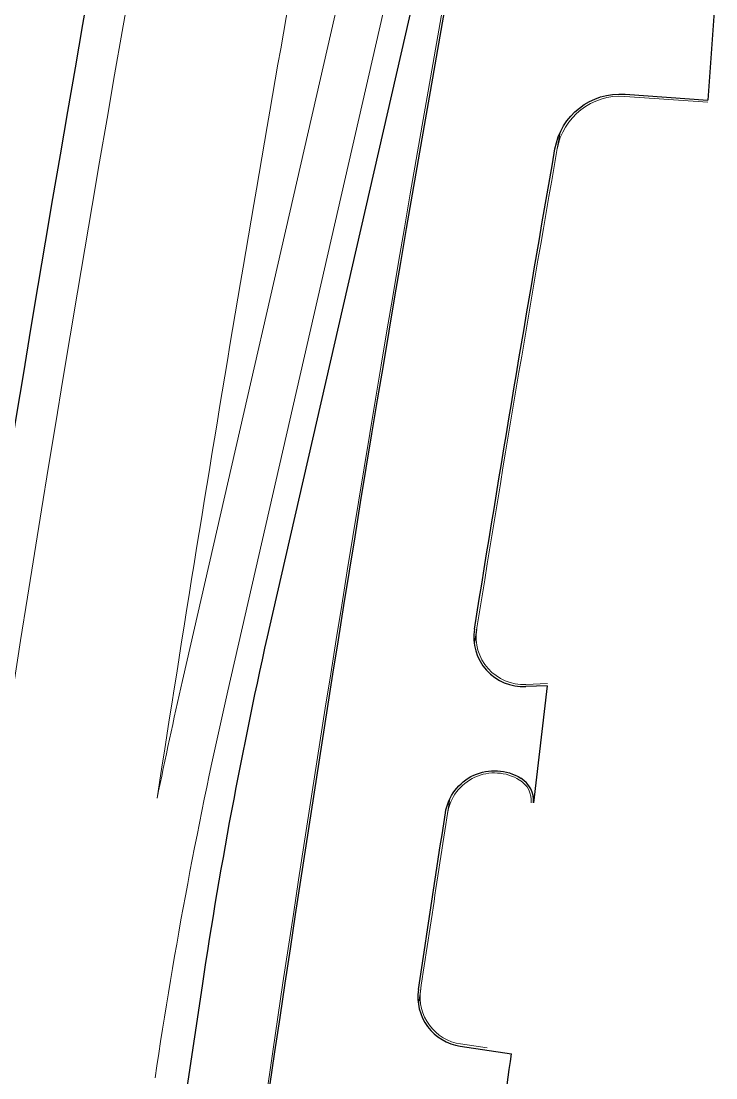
# Model space of a CAD drawing. Extents: x 2536801 to 2538856, y 7112140 to 7131569.
# Drawn here: x 2538397.8 to 2538607.3, y 7129397.9 to 7129716.5 of the extents above; entities that cross this region are included whole.
import ezdxf

# ---------------------------------------------------------------- set-up
doc = ezdxf.new("R2010")
doc.units = 0
doc.header["$LTSCALE"] = 100
doc.header["$MEASUREMENT"] = 0
for name, color, linetype, lineweight in [('D_BOC_FR', 3, 'Continuous', 13), ('D_CTB_1', 2, 'Continuous', 0), ('D_DRVWY_1', 6, 'Continuous', 30), ('D_EOS_ML', 7, 'Continuous', 30), ('D_EOS_RMP', 1, 'Continuous', 30), ('D_EOT_ML', 7, 'Continuous', 13), ('D_EOT_RMP', 1, 'Continuous', 13), ('D_FOC_FR', 3, 'Continuous', 30)]:
    doc.layers.add(name, color=color, linetype=linetype, lineweight=lineweight)

msp = doc.modelspace()

# ---------------------------------------------------------------- linework, layer by layer
at = {"layer": 'D_BOC_FR', "lineweight": 0, "extrusion": (0, 0, -1)}
for radius, start, end in [(11038.67, 8.04964, 11.530025), (10997.33, 9.110197, 9.924563), (10997.33, 8.537226, 8.864168)]:
    msp.add_arc((-2549393.07, 7127787.5), radius, start, end, dxfattribs=at)
at = {"layer": 'D_CTB_1', "linetype": 'Continuous', "lineweight": 0, "ltscale": 0.025, "extrusion": (0, 0, -1)}
msp.add_arc((-2549729.58, 7127736.07), 11516, 6.670132, 11.529987, dxfattribs=at)
at = {"layer": 'D_DRVWY_1'}
for p, q in [((2538607.29, 7129726.62), (2538604.87, 7129692.7)), ((2538579.89, 7129694.48), (2538604.87, 7129692.7)), ((2538556.41, 7129516.15), (2538549.99, 7129515.86)), ((2538556.41, 7129516.15), (2538552.3, 7129480.85)), ((2538548.45, 7129488.29), (2538548.53, 7129488.24)), ((2538530.23, 7129407.48), (2538545.71, 7129405.2))]:
    msp.add_line(p, q, dxfattribs=at)
at = {"layer": 'D_DRVWY_1', "lineweight": 0}
for p, q in [((2538579.84, 7129693.82), (2538604.82, 7129692.04)), ((2538556.49, 7129516.82), (2538549.96, 7129516.53)), ((2538530.33, 7129408.14), (2538538.28, 7129406.97))]:
    msp.add_line(p, q, dxfattribs=at)
at = {"layer": 'D_DRVWY_1', "extrusion": (0, 0, -1)}
for centre, radius, start, end in [((-2538578.47, 7129674.53), 20, 9.8979, 94.0769), ((-2538540.56, 7129475.53), 15, 8.8411, 121.7318), ((-2549389.11, 7127788.08), 10963.32, 8.283619, 8.482212)]:
    msp.add_arc(centre, radius, start, end, dxfattribs=at)
at = {"layer": 'D_DRVWY_1', "lineweight": 0, "extrusion": (0, 0, -1)}
for centre, radius, start, end in [((-2538578.47, 7129674.53), 19.33, 9.8979, 94.0769), ((-2538540.56, 7129475.53), 14.33, 8.8411, 121.7318)]:
    msp.add_arc(centre, radius, start, end, dxfattribs=at)
at = {"layer": 'D_DRVWY_1'}
for centre, radius, start, end in [((2538549.31, 7129530.85), 15, 170.8667, 272.5757), ((2538544.32, 7129481.44), 8, 355.7559, 58.2682), ((2538532.42, 7129422.32), 15, 171.4397, 261.6171)]:
    msp.add_arc(centre, radius, start, end, dxfattribs=at)
at = {"layer": 'D_DRVWY_1', "lineweight": 0}
for centre, radius, start, end in [((2538549.31, 7129530.85), 14.33, 170.8667, 272.5757), ((2538544.32, 7129481.44), 7.33, 355.6595, 58.2682), ((2538532.42, 7129422.32), 14.33, 171.4397, 261.6171)]:
    msp.add_arc(centre, radius, start, end, dxfattribs=at)
at = {"layer": 'D_EOS_ML', "extrusion": (0, 0, -1)}
for radius, start, end in [(11515, 1.824925, 11.529987), (11485, 1.824925, 10.322938), (11403, 3.52727, 8.520802)]:
    msp.add_arc((-2549729.58, 7127736.07), radius, start, end, dxfattribs=at)
at = {"layer": 'D_EOS_RMP'}
msp.add_line((2538473.68, 7129537.87), (2538523.87, 7129756.84), dxfattribs=at)
at = {"layer": 'D_EOS_RMP', "extrusion": (0, 0, -1)}
msp.add_arc((-2539927.98, 7129204.57), 1492, 8.5208, 12.90842, dxfattribs=at)
at = {"layer": 'D_EOT_ML', "extrusion": (0, 0, -1)}
for radius, start, end in [(11527, 1.824925, 11.529987), (11473, 1.824925, 10.322649), (11425, 8.791475, 10.322649)]:
    msp.add_arc((-2549729.58, 7127736.07), radius, start, end, dxfattribs=at)
at = {"layer": 'D_EOT_RMP'}
for p, q in [((2538446.5, 7129517.73), (2538502.42, 7129761.75)), ((2538460.14, 7129514.6), (2538516.07, 7129758.63))]:
    msp.add_line(p, q, dxfattribs=at)
at = {"layer": 'D_EOT_RMP', "extrusion": (0, 0, -1)}
for radius, start in [(1514, 11.53484), (1500, 8.37264)]:
    msp.add_arc((-2539922.23, 7129179.51), radius, start, 12.90842, dxfattribs=at)
at = {"layer": 'D_FOC_FR', "extrusion": (0, 0, -1)}
for radius, start, end in [(11038, 8.04964, 11.530025), (10998, 9.133257, 9.897854), (10998, 8.560286, 8.841108)]:
    msp.add_arc((-2549393.07, 7127787.5), radius, start, end, dxfattribs=at)

doc.saveas('drawing.dxf')
